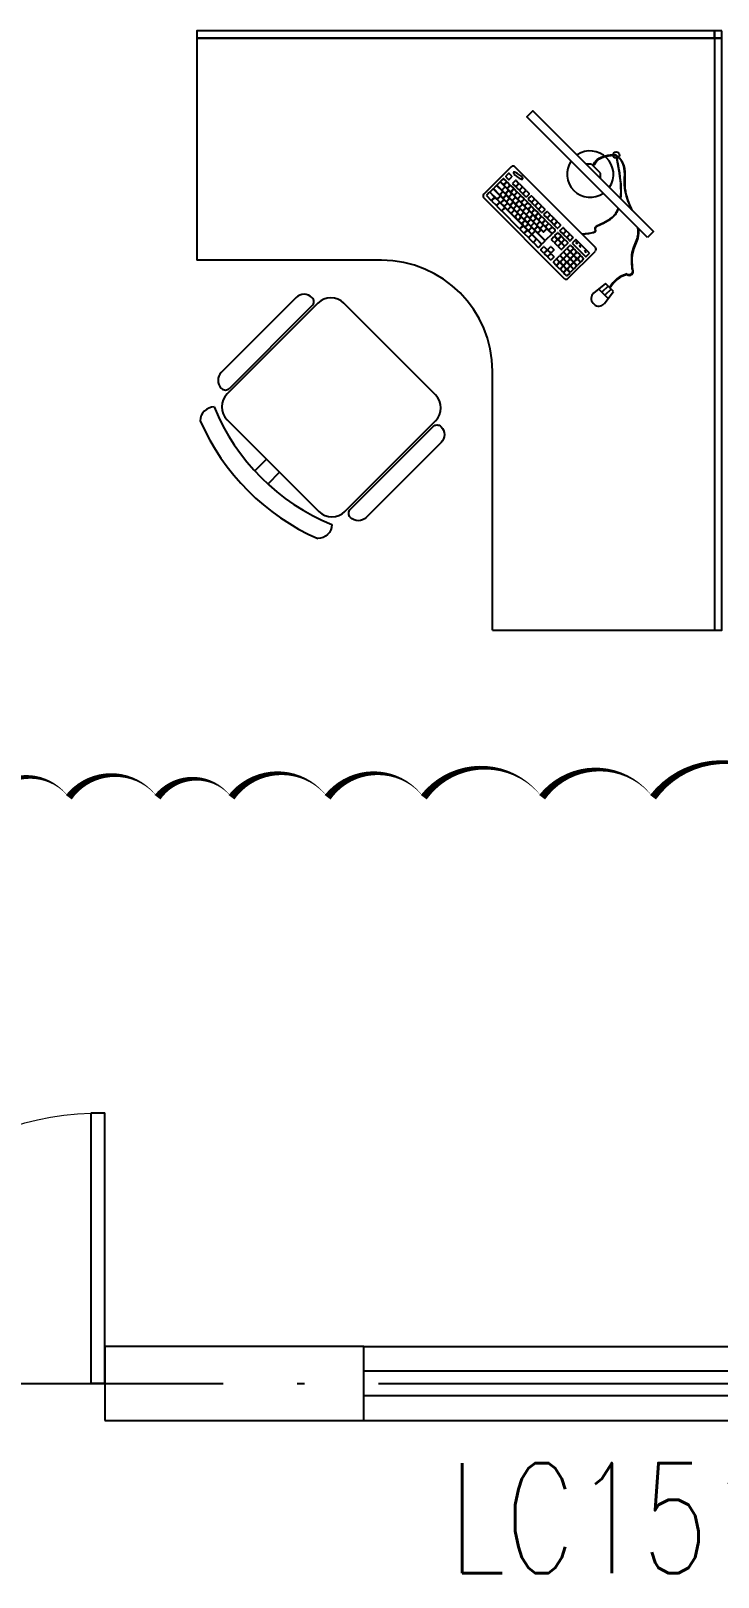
# Model space of a CAD drawing. Extents: x 93518 to 937116, y -359949 to 58022.
# Drawn here: x 808214 to 810072, y -103468 to -99287 of the extents above; entities that cross this region are included whole.
import ezdxf

# ---------------------------------------------------------------- set-up
doc = ezdxf.new("R2010")
doc.units = 0
doc.header["$LTSCALE"] = 1000
doc.header["$MEASUREMENT"] = 0
doc.linetypes.add('DOTE', pattern=[2.42, 2, -0.2, 0.02, -0.2])
doc.layers.get('0').update_dxf_attribs({"color": 8, "linetype": 'CONTINUOUS'})
for name, color, linetype in [('DOTE', 8, 'DOTE'), ('WALL', 8, 'CONTINUOUS'), ('WINDOW', 8, 'CONTINUOUS'), ('WINDOW_TEXT', 8, 'CONTINUOUS')]:
    doc.layers.add(name, color=color, linetype=linetype)
doc.styles.add('_TCH_WINDOW', font='simplex.shx', dxfattribs={"bigfont": 'gbcbig.shx'})

# ---------------------------------------------------------------- blocks, each defined once
blk = doc.blocks.new('$DorLib2D$00000002')
for p, q in [((-0.5, 0), (-0.5, 0.4875)), ((-0.475, 0.4875), (-0.5, 0.4875)), ((-0.475, 0), (-0.475, 0.4875)), ((0.475, 0), (0.475, 0.4875)), ((0.475, 0.4875), (0.5, 0.4875)), ((0.5, 0), (0.5, 0.4875)), ((-0.5, 0), (-0.475, 0)), ((0.5, 0), (0.475, 0))]:
    blk.add_line(p, q)
at = {"lineweight": 13}
for centre, start, end in [((-0.4875, 0), 0, 88.5307), ((0.4875, 0), 91.4693, 180)]:
    blk.add_arc(centre, 0.4875, start, end, dxfattribs=at)
blk = doc.blocks.new('$TCHSYS$WIN2D')
for p, q in [((-0.5, 0.5), (0.5, 0.5)), ((-0.5, 0.5), (-0.5, -0.5)), ((0.5, 0.5), (0.5, -0.5)), ((0.5, 0.1667), (-0.5, 0.1667)), ((0.5, -0.1667), (-0.5, -0.1667)), ((-0.5, -0.5), (0.5, -0.5))]:
    blk.add_line(p, q)

msp = doc.modelspace()

# ---------------------------------------------------------------- linework, layer by layer
for p, q in [((810062.2, -99307.4), (808662.2, -99307.4)), ((808662.2, -99307.7), (808662.2, -99907.7)), ((810062.2, -99307.7), (810062.2, -100907.7)), ((809512.8, -99654.8), (809438.5, -99729.1)), ((809740.5, -99872.6), (809522.7, -99654.8)), ((809715.1, -99647), (809729.1, -99646.7)), ((809729.1, -99646.7), (809743.5, -99661.1)), ((809754.3, -99671.9), (809739.9, -99657.5)), ((809754, -99685.9), (809754.3, -99671.9)), ((809472.2, -99705.8), (809465.3, -99712.7)), ((809488.8, -99720.5), (809474.2, -99705.8)), ((809481.6, -99696.4), (809474.7, -99703.3)), ((809474.7, -99705.3), (809486, -99716.7)), ((809495, -99707.8), (809483.6, -99696.4)), ((809491, -99687), (809484.1, -99693.9)), ((809484.1, -99695.9), (809491, -99702.8)), ((809488, -99716.7), (809495, -99709.8)), ((809488.5, -99717.2), (809495.4, -99710.2)), ((809499.9, -99693.9), (809493, -99687)), ((809493, -99702.8), (809499.9, -99695.9)), ((809493.5, -99703.3), (809500.4, -99696.4)), ((809500.4, -99712.2), (809493.5, -99705.3)), ((809497.4, -99710.2), (809504.4, -99717.2)), ((809505.1, -99672.9), (809498.2, -99679.8)), ((809498.2, -99681.8), (809505.1, -99688.7)), ((809502.4, -99696.4), (809509.3, -99703.3)), ((809509.3, -99705.3), (809502.4, -99712.2)), ((809502.9, -99712.7), (809509.8, -99705.8)), ((809514, -99679.8), (809507.1, -99672.9)), ((809507.1, -99688.7), (809514, -99681.8)), ((809511.8, -99705.8), (809518.7, -99712.7)), ((809517, -99698.6), (809523.9, -99691.7)), ((809523.9, -99707.5), (809517, -99700.6)), ((809525.9, -99691.7), (809532.8, -99698.6)), ((809532.8, -99700.6), (809525.9, -99707.5)), ((809526.4, -99708), (809533.3, -99701.1)), ((809533.3, -99716.9), (809526.4, -99710)), ((809535.3, -99701.1), (809542.2, -99708)), ((809542.2, -99710), (809535.3, -99716.9)), ((809535.8, -99717.4), (809542.7, -99710.5)), ((809544.7, -99710.5), (809551.6, -99717.4)), ((809438.5, -99739), (809656.3, -99956.7)), ((809453.4, -99724.6), (809446.4, -99731.5)), ((809446.4, -99733.5), (809457.8, -99744.9)), ((809466.7, -99736), (809455.4, -99724.6)), ((809462.8, -99715.2), (809455.8, -99722.1)), ((809455.8, -99724.1), (809473.6, -99741.8)), ((809459.8, -99744.9), (809466.7, -99738)), ((809467.2, -99738.5), (809460.3, -99745.4)), ((809460.3, -99747.4), (809471.7, -99758.8)), ((809482.5, -99732.9), (809464.8, -99715.2)), ((809465.3, -99714.7), (809479.9, -99729.4)), ((809480.6, -99749.8), (809469.2, -99738.5)), ((809473.7, -99758.8), (809480.6, -99751.8)), ((809481.1, -99752.3), (809474.2, -99759.2)), ((809475.6, -99741.8), (809482.5, -99734.9)), ((809476, -99742.3), (809483, -99735.4)), ((809483, -99751.2), (809476, -99744.3)), ((809481.9, -99729.4), (809488.8, -99722.4)), ((809482.4, -99729.9), (809489.3, -99722.9)), ((809489.3, -99738.8), (809482.4, -99731.8)), ((809494.5, -99763.7), (809483.1, -99752.3)), ((809484.9, -99735.4), (809491.9, -99742.3)), ((809491.9, -99744.3), (809484.9, -99751.2)), ((809485.4, -99751.7), (809492.4, -99744.8)), ((809492.4, -99760.6), (809485.4, -99753.7)), ((809495.4, -99726.1), (809488.5, -99719.2)), ((809491.3, -99722.9), (809498.2, -99729.9)), ((809498.2, -99731.8), (809491.3, -99738.8)), ((809491.8, -99739.3), (809498.7, -99732.3)), ((809498.7, -99748.2), (809491.8, -99741.3)), ((809494.4, -99744.8), (809501.3, -99751.7)), ((809501.3, -99753.7), (809494.4, -99760.6)), ((809494.8, -99761.1), (809501.8, -99754.2)), ((809504.4, -99719.2), (809497.4, -99726.1)), ((809497.9, -99726.6), (809504.9, -99719.6)), ((809504.9, -99735.5), (809497.9, -99728.6)), ((809500.7, -99732.3), (809507.6, -99739.3)), ((809507.6, -99741.3), (809500.7, -99748.2)), ((809501.2, -99748.7), (809508.1, -99741.7)), ((809508.1, -99757.6), (809501.2, -99750.7)), ((809509.8, -99721.6), (809502.9, -99714.7)), ((809503.8, -99754.2), (809510.7, -99761.1)), ((809506.8, -99719.6), (809513.8, -99726.6)), ((809513.8, -99728.6), (809506.8, -99735.5)), ((809507.3, -99736), (809514.3, -99729.1)), ((809514.3, -99744.9), (809507.3, -99738)), ((809510.1, -99741.7), (809517, -99748.7)), ((809517, -99750.7), (809510.1, -99757.6)), ((809510.6, -99758.1), (809517.5, -99751.2)), ((809518.7, -99714.7), (809511.8, -99721.6)), ((809512.3, -99722.1), (809519.2, -99715.2)), ((809519.2, -99731), (809512.3, -99724.1)), ((809516.2, -99729.1), (809523.2, -99736)), ((809523.2, -99738), (809516.2, -99744.9)), ((809516.7, -99745.4), (809523.7, -99738.5)), ((809523.7, -99754.3), (809516.7, -99747.4)), ((809519.5, -99751.2), (809526.5, -99758.1)), ((809521.2, -99715.2), (809528.1, -99722.1)), ((809528.1, -99724.1), (809521.2, -99731)), ((809521.7, -99731.5), (809528.6, -99724.6)), ((809528.6, -99740.4), (809521.7, -99733.5)), ((809525.6, -99738.5), (809532.6, -99745.4)), ((809532.6, -99747.4), (809525.6, -99754.3)), ((809526.1, -99754.8), (809533.1, -99747.9)), ((809530.6, -99724.6), (809537.5, -99731.5)), ((809537.5, -99733.5), (809530.6, -99740.4)), ((809531.1, -99740.9), (809538, -99734)), ((809538, -99749.8), (809531.1, -99742.9)), ((809535, -99747.9), (809542, -99754.8)), ((809542.7, -99726.3), (809535.8, -99719.4)), ((809540, -99734), (809546.9, -99740.9)), ((809546.9, -99742.9), (809540, -99749.8)), ((809540.5, -99750.3), (809547.4, -99743.4)), ((809547.4, -99759.2), (809540.5, -99752.3)), ((809551.6, -99719.4), (809544.7, -99726.3)), ((809545.2, -99726.8), (809552.1, -99719.9)), ((809552.1, -99735.7), (809545.2, -99728.8)), ((809549.4, -99743.4), (809556.3, -99750.3)), ((809556.3, -99752.3), (809549.4, -99759.2)), ((809549.9, -99759.7), (809556.8, -99752.8)), ((809554.1, -99719.9), (809561.1, -99726.8)), ((809561.1, -99728.8), (809554.1, -99735.7)), ((809558.8, -99752.8), (809565.7, -99759.7)), ((809559.3, -99740.9), (809566.3, -99734)), ((809566.3, -99749.8), (809559.3, -99742.9)), ((809568.2, -99734), (809575.2, -99740.9)), ((809575.2, -99742.9), (809568.2, -99749.8)), ((809568.7, -99750.3), (809575.7, -99743.4)), ((809575.7, -99759.2), (809568.7, -99752.3)), ((809577.6, -99743.4), (809584.6, -99750.3)), ((809584.6, -99752.3), (809577.6, -99759.2)), ((809578.1, -99759.7), (809585.1, -99752.8)), ((809587, -99752.8), (809594, -99759.7)), ((809474.2, -99761.2), (809485.5, -99772.6)), ((809487.5, -99772.6), (809494.5, -99765.7)), ((809488.1, -99773.2), (809495, -99766.2)), ((809534.4, -99821.5), (809488.1, -99775.1)), ((809501.8, -99770), (809494.8, -99763.1)), ((809497, -99766.2), (809543.3, -99812.5)), ((809510.7, -99763.1), (809503.8, -99770)), ((809504.3, -99770.5), (809511.2, -99763.6)), ((809511.2, -99779.4), (809504.3, -99772.5)), ((809517.5, -99767), (809510.6, -99760.1)), ((809513.2, -99763.6), (809520.1, -99770.5)), ((809520.1, -99772.5), (809513.2, -99779.4)), ((809513.7, -99779.9), (809520.6, -99773)), ((809520.6, -99788.8), (809513.7, -99781.9)), ((809526.5, -99760.1), (809519.5, -99767)), ((809520, -99767.5), (809526.9, -99760.6)), ((809526.9, -99776.4), (809520, -99769.5)), ((809522.6, -99773), (809529.5, -99779.9)), ((809529.5, -99781.9), (809522.6, -99788.8)), ((809523.1, -99789.3), (809530, -99782.4)), ((809530, -99798.2), (809523.1, -99791.3)), ((809533.1, -99763.7), (809526.1, -99756.8)), ((809528.9, -99760.6), (809535.9, -99767.5)), ((809535.9, -99769.5), (809528.9, -99776.4)), ((809529.4, -99776.9), (809536.4, -99770)), ((809536.4, -99785.8), (809529.4, -99778.9)), ((809532, -99782.4), (809538.9, -99789.3)), ((809538.9, -99791.3), (809532, -99798.2)), ((809532.5, -99798.7), (809539.4, -99791.8)), ((809542, -99756.8), (809535, -99763.7)), ((809535.5, -99764.2), (809542.5, -99757.3)), ((809542.5, -99773.1), (809535.5, -99766.2)), ((809538.3, -99770), (809545.3, -99776.9)), ((809545.3, -99778.9), (809538.3, -99785.8)), ((809538.8, -99786.3), (809545.8, -99779.4)), ((809545.8, -99795.2), (809538.8, -99788.3)), ((809541.4, -99791.8), (809548.3, -99798.7)), ((809544.5, -99757.3), (809551.4, -99764.2)), ((809551.4, -99766.2), (809544.5, -99773.1)), ((809544.9, -99773.6), (809551.9, -99766.7)), ((809551.9, -99782.5), (809544.9, -99775.6)), ((809547.7, -99779.4), (809554.7, -99786.3)), ((809554.7, -99788.3), (809547.7, -99795.2)), ((809548.2, -99795.7), (809555.2, -99788.8)), ((809555.2, -99804.6), (809548.2, -99797.7)), ((809556.8, -99768.7), (809549.9, -99761.7)), ((809553.9, -99766.7), (809560.8, -99773.6)), ((809560.8, -99775.6), (809553.9, -99782.5)), ((809554.3, -99783), (809561.3, -99776.1)), ((809561.3, -99791.9), (809554.3, -99785)), ((809557.1, -99788.8), (809564.1, -99795.7)), ((809564.1, -99797.7), (809557.1, -99804.6)), ((809565.7, -99761.7), (809558.8, -99768.7)), ((809559.3, -99769.1), (809566.2, -99762.2)), ((809566.2, -99778.1), (809559.3, -99771.1)), ((809563.3, -99776.1), (809570.2, -99783)), ((809570.2, -99785), (809563.3, -99791.9)), ((809563.8, -99792.4), (809570.7, -99785.5)), ((809570.7, -99801.3), (809563.8, -99794.4)), ((809568.2, -99762.2), (809575.1, -99769.1)), ((809575.1, -99771.1), (809568.2, -99778.1)), ((809568.7, -99778.6), (809575.6, -99771.6)), ((809575.6, -99787.5), (809568.7, -99780.5)), ((809572.7, -99785.5), (809579.6, -99792.4)), ((809579.6, -99794.4), (809572.7, -99801.3)), ((809573.2, -99801.8), (809580.1, -99794.9)), ((809577.6, -99771.6), (809584.5, -99778.6)), ((809584.5, -99780.5), (809577.6, -99787.5)), ((809585.1, -99768.6), (809578.1, -99761.7)), ((809578.1, -99788), (809585, -99781)), ((809585, -99796.9), (809578.1, -99789.9)), ((809582.1, -99794.9), (809589, -99801.8)), ((809594, -99761.7), (809587, -99768.6)), ((809587, -99781), (809593.9, -99788)), ((809593.9, -99789.9), (809587, -99796.9)), ((809587.5, -99769.1), (809594.5, -99762.2)), ((809594.5, -99778), (809587.5, -99771.1)), ((809587.5, -99797.4), (809594.4, -99790.4)), ((809596.4, -99762.2), (809603.4, -99769.1)), ((809603.4, -99771.1), (809596.4, -99778)), ((809596.4, -99790.4), (809603.4, -99797.4)), ((809601.6, -99783.2), (809608.6, -99776.3)), ((809608.6, -99792.1), (809601.6, -99785.2)), ((809610.6, -99776.3), (809617.5, -99783.2)), ((809617.5, -99785.2), (809610.6, -99792.1)), ((809611, -99792.6), (809618, -99785.7)), ((809618, -99801.5), (809611, -99794.6)), ((809620, -99785.7), (809626.9, -99792.6)), ((809626.9, -99794.6), (809620, -99801.5)), ((809620.5, -99802), (809627.4, -99795.1)), ((809629.4, -99795.1), (809636.3, -99802)), ((809539.4, -99807.6), (809532.5, -99800.7)), ((809543.3, -99814.5), (809536.4, -99821.5)), ((809543.8, -99815), (809536.9, -99822)), ((809536.9, -99823.9), (809546, -99833.1)), ((809548.3, -99800.7), (809541.4, -99807.6)), ((809541.9, -99808.1), (809548.8, -99801.2)), ((809548.8, -99817.1), (809541.9, -99810.1)), ((809555, -99824.2), (809545.8, -99815)), ((809548, -99833.1), (809555, -99826.2)), ((809555.5, -99826.7), (809548.5, -99833.6)), ((809548.5, -99835.6), (809558.2, -99845.3)), ((809550.8, -99801.2), (809557.7, -99808.1)), ((809557.7, -99810.1), (809550.8, -99817.1)), ((809551.3, -99817.5), (809558.2, -99810.6)), ((809558.2, -99826.5), (809551.3, -99819.5)), ((809567.1, -99836.4), (809557.4, -99826.7)), ((809557.6, -99805.1), (809564.6, -99798.2)), ((809564.6, -99814), (809557.6, -99807.1)), ((809560.2, -99810.6), (809567.1, -99817.5)), ((809567.1, -99819.5), (809560.2, -99826.5)), ((809560.2, -99845.3), (809567.1, -99838.3)), ((809560.7, -99827), (809567.6, -99820)), ((809567.6, -99835.9), (809560.7, -99828.9)), ((809567.6, -99838.8), (809560.7, -99845.8)), ((809566.5, -99798.2), (809573.5, -99805.1)), ((809573.5, -99807.1), (809566.5, -99814)), ((809567, -99814.5), (809574, -99807.6)), ((809574, -99823.4), (809567, -99816.5)), ((809569.6, -99820), (809576.5, -99827)), ((809576.5, -99828.9), (809569.6, -99835.9)), ((809580.1, -99849.3), (809569.6, -99838.8)), ((809570.1, -99836.4), (809577, -99829.4)), ((809594.4, -99862.7), (809570.1, -99838.3)), ((809580.1, -99810.7), (809573.2, -99803.8)), ((809576, -99807.6), (809582.9, -99814.5)), ((809582.9, -99816.5), (809576, -99823.4)), ((809576.4, -99823.9), (809583.4, -99817)), ((809583.4, -99832.8), (809576.4, -99825.9)), ((809579, -99829.4), (809603.4, -99853.8)), ((809589, -99803.8), (809582.1, -99810.7)), ((809582.6, -99811.2), (809589.5, -99804.3)), ((809589.5, -99820.1), (809582.6, -99813.2)), ((809585.4, -99817), (809592.3, -99823.9)), ((809592.3, -99825.9), (809585.4, -99832.8)), ((809585.9, -99833.3), (809592.8, -99826.4)), ((809603.8, -99853.3), (809585.9, -99835.3)), ((809594.4, -99806.3), (809587.5, -99799.3)), ((809591.5, -99804.3), (809598.4, -99811.2)), ((809598.4, -99813.2), (809591.5, -99820.1)), ((809592, -99820.6), (809598.9, -99813.7)), ((809598.9, -99829.5), (809592, -99822.6)), ((809594.8, -99826.4), (809598.9, -99830.5)), ((809603.4, -99799.3), (809596.4, -99806.3)), ((809596.9, -99806.8), (809603.8, -99799.8)), ((809603.8, -99815.7), (809596.9, -99808.7)), ((809600.9, -99813.7), (809607.8, -99820.6)), ((809607.8, -99822.6), (809600.9, -99829.5)), ((809600.9, -99830.5), (809608.3, -99823.1)), ((809605.8, -99799.8), (809612.8, -99806.8)), ((809612.8, -99808.7), (809605.8, -99815.7)), ((809622.2, -99837), (809605.8, -99853.3)), ((809606.3, -99816.2), (809613.3, -99809.2)), ((809613.3, -99825.1), (809606.3, -99818.1)), ((809610.3, -99823.1), (809622.2, -99835)), ((809615.2, -99809.2), (809622.2, -99816.2)), ((809622.2, -99818.1), (809615.2, -99825.1)), ((809615.7, -99825.6), (809622.7, -99818.6)), ((809622.7, -99834.5), (809615.7, -99827.6)), ((809627.4, -99811), (809620.5, -99804)), ((809624.6, -99818.6), (809631.6, -99825.6)), ((809631.6, -99827.6), (809624.6, -99834.5)), ((809636.3, -99804), (809629.4, -99811)), ((809629.9, -99811.4), (809636.8, -99804.5)), ((809636.8, -99820.4), (809629.9, -99813.4)), ((809630.8, -99840.7), (809637.8, -99833.8)), ((809638.8, -99804.5), (809645.7, -99811.4)), ((809645.7, -99813.4), (809638.8, -99820.4)), ((809639.8, -99833.8), (809646.7, -99840.7)), ((809645, -99826.6), (809651.9, -99819.6)), ((809651.9, -99835.5), (809645, -99828.5)), ((809653.9, -99819.6), (809660.8, -99826.6)), ((809660.8, -99828.5), (809653.9, -99835.5)), ((809654.4, -99836), (809661.3, -99829)), ((809661.3, -99844.9), (809654.4, -99837.9)), ((809663.3, -99829), (809670.2, -99836)), ((809670.2, -99837.9), (809663.3, -99844.9)), ((809663.8, -99845.4), (809670.7, -99838.4)), ((809672.7, -99838.4), (809679.6, -99845.4)), ((809560.7, -99847.7), (809571.2, -99858.2)), ((809573.2, -99858.2), (809580.1, -99851.3)), ((809580.6, -99851.8), (809573.7, -99858.7)), ((809573.7, -99860.7), (809585, -99872.1)), ((809593.9, -99863.2), (809582.6, -99851.8)), ((809587, -99872.1), (809593.9, -99865.2)), ((809593.2, -99878.3), (809600.2, -99871.4)), ((809600.2, -99887.2), (809593.2, -99880.3)), ((809603.4, -99855.8), (809596.4, -99862.7)), ((809602.1, -99871.4), (809609.1, -99878.3)), ((809609.1, -99880.3), (809602.1, -99887.2)), ((809602.6, -99887.7), (809609.6, -99880.8)), ((809611.5, -99880.8), (809618.5, -99887.7)), ((809612, -99878.3), (809619, -99871.4)), ((809619, -99887.2), (809612, -99880.3)), ((809620.9, -99871.4), (809627.9, -99878.3)), ((809627.9, -99880.3), (809620.9, -99887.2)), ((809621.4, -99850.1), (809628.4, -99843.2)), ((809628.4, -99859), (809621.4, -99852.1)), ((809630.3, -99843.2), (809637.3, -99850.1)), ((809637.3, -99852.1), (809630.3, -99859)), ((809637.8, -99849.6), (809630.8, -99842.7)), ((809630.8, -99859.5), (809637.8, -99852.6)), ((809637.8, -99868.4), (809630.8, -99861.5)), ((809646.7, -99842.7), (809639.8, -99849.6)), ((809639.8, -99852.6), (809646.7, -99859.5)), ((809646.7, -99861.5), (809639.8, -99868.4)), ((809640.2, -99850.1), (809647.2, -99843.2)), ((809647.2, -99859), (809640.2, -99852.1)), ((809640.2, -99868.9), (809647.2, -99862)), ((809647.2, -99877.8), (809640.2, -99870.9)), ((809649.2, -99843.2), (809656.1, -99850.1)), ((809656.1, -99852.1), (809649.2, -99859)), ((809649.2, -99862), (809656.1, -99868.9)), ((809656.1, -99870.9), (809649.2, -99877.8)), ((809649.6, -99859.5), (809656.6, -99852.6)), ((809656.6, -99868.4), (809649.6, -99861.5)), ((809655.1, -99883.7), (809662, -99876.8)), ((809658.6, -99852.6), (809665.5, -99859.5)), ((809665.5, -99861.5), (809658.6, -99868.4)), ((809670.7, -99854.3), (809663.8, -99847.3)), ((809664, -99876.8), (809670.9, -99883.7)), ((809664.5, -99874.3), (809671.4, -99867.4)), ((809671.4, -99883.2), (809664.5, -99876.3)), ((809679.6, -99847.3), (809672.7, -99854.3)), ((809673.4, -99867.4), (809680.3, -99874.3)), ((809680.3, -99876.3), (809673.4, -99883.2)), ((809673.9, -99883.7), (809680.8, -99876.8)), ((809686.5, -99852.3), (809678.6, -99860.2)), ((809678.6, -99862.2), (809713.7, -99897.3)), ((809682.8, -99876.8), (809689.7, -99883.7)), ((809688.2, -99857.9), (809687, -99859.1)), ((809687, -99859.1), (809690.7, -99862.8)), ((809691.8, -99861.6), (809688.2, -99857.9)), ((809723.6, -99887.4), (809688.5, -99852.3)), ((809690.7, -99862.8), (809691.8, -99861.6)), ((809697.4, -99867.2), (809696.2, -99868.4)), ((809696.2, -99868.4), (809699.9, -99872)), ((809701.1, -99870.8), (809697.4, -99867.2)), ((809699.9, -99872), (809701.1, -99870.8)), ((809162.2, -99907.7), (808662.2, -99907.7)), ((809609.6, -99896.6), (809602.6, -99889.7)), ((809618.5, -99889.7), (809611.5, -99896.6)), ((809612, -99897.1), (809619, -99890.2)), ((809619, -99906), (809612, -99899.1)), ((809620.9, -99890.2), (809627.9, -99897.1)), ((809627.9, -99899.1), (809620.9, -99906)), ((809626.9, -99912), (809633.8, -99905)), ((809633.8, -99920.9), (809626.9, -99913.9)), ((809635.8, -99905), (809642.7, -99912)), ((809642.7, -99913.9), (809635.8, -99920.9)), ((809636.3, -99902.6), (809643.2, -99895.6)), ((809643.2, -99911.5), (809636.3, -99904.5)), ((809636.3, -99921.4), (809643.2, -99914.4)), ((809645.2, -99895.6), (809652.1, -99902.6)), ((809652.1, -99904.5), (809645.2, -99911.5)), ((809645.2, -99914.4), (809652.1, -99921.4)), ((809645.7, -99893.1), (809652.6, -99886.2)), ((809652.6, -99902.1), (809645.7, -99895.1)), ((809645.7, -99912), (809652.6, -99905)), ((809652.6, -99920.9), (809645.7, -99913.9)), ((809654.6, -99886.2), (809661.5, -99893.1)), ((809661.5, -99895.1), (809654.6, -99902.1)), ((809654.6, -99905), (809661.5, -99912)), ((809661.5, -99913.9), (809654.6, -99920.9)), ((809662, -99892.7), (809655.1, -99885.7)), ((809655.1, -99902.6), (809662, -99895.6)), ((809662, -99911.5), (809655.1, -99904.5)), ((809655.1, -99921.4), (809662, -99914.4)), ((809670.9, -99885.7), (809664, -99892.7)), ((809664, -99895.6), (809670.9, -99902.6)), ((809670.9, -99904.5), (809664, -99911.5)), ((809664, -99914.4), (809670.9, -99921.4)), ((809664.5, -99893.1), (809671.4, -99886.2)), ((809671.4, -99902.1), (809664.5, -99895.1)), ((809664.5, -99912), (809671.4, -99905)), ((809671.4, -99920.9), (809664.5, -99913.9)), ((809666.2, -99956.7), (809740.5, -99882.5)), ((809673.4, -99886.2), (809680.3, -99893.1)), ((809680.3, -99895.1), (809673.4, -99902.1)), ((809673.4, -99905), (809680.3, -99912)), ((809680.3, -99913.9), (809673.4, -99920.9)), ((809680.8, -99892.7), (809673.9, -99885.7)), ((809673.9, -99902.6), (809680.8, -99895.6)), ((809680.8, -99911.5), (809673.9, -99904.5)), ((809673.9, -99921.4), (809680.8, -99914.4)), ((809689.7, -99885.7), (809682.8, -99892.7)), ((809682.8, -99895.6), (809689.7, -99902.6)), ((809689.7, -99904.5), (809682.8, -99911.5)), ((809682.8, -99914.4), (809689.7, -99921.4)), ((809683.3, -99893.1), (809690.2, -99886.2)), ((809690.2, -99902.1), (809683.3, -99895.1)), ((809683.3, -99912), (809690.2, -99905)), ((809690.2, -99920.9), (809683.3, -99913.9)), ((809692.2, -99886.2), (809699.1, -99893.1)), ((809699.1, -99895.1), (809692.2, -99902.1)), ((809692.2, -99905), (809699.1, -99912)), ((809699.1, -99913.9), (809692.2, -99920.9)), ((809692.7, -99902.6), (809699.6, -99895.6)), ((809699.6, -99911.5), (809692.7, -99904.5)), ((809701.6, -99895.6), (809708.5, -99902.6)), ((809708.5, -99904.5), (809701.6, -99911.5)), ((809711.7, -99881.5), (809710.5, -99882.6)), ((809710.5, -99882.6), (809714.2, -99886.3)), ((809715.3, -99885.1), (809711.7, -99881.5)), ((809714.2, -99886.3), (809715.3, -99885.1)), ((809715.7, -99897.3), (809723.6, -99889.4)), ((809643.2, -99930.3), (809636.3, -99923.3)), ((809652.1, -99923.3), (809645.2, -99930.3)), ((809645.7, -99930.8), (809652.6, -99923.8)), ((809652.6, -99939.7), (809645.7, -99932.7)), ((809654.6, -99923.8), (809661.5, -99930.8)), ((809661.5, -99932.7), (809654.6, -99939.7)), ((809662, -99930.3), (809655.1, -99923.3)), ((809655.1, -99940.2), (809662, -99933.2)), ((809662, -99949.1), (809655.1, -99942.1)), ((809670.9, -99923.3), (809664, -99930.3)), ((809664, -99933.2), (809670.9, -99940.2)), ((809670.9, -99942.1), (809664, -99949.1)), ((809664.5, -99930.8), (809671.4, -99923.8)), ((809671.4, -99939.7), (809664.5, -99932.7)), ((809673.4, -99923.8), (809680.3, -99930.8)), ((809680.3, -99932.7), (809673.4, -99939.7)), ((809680.8, -99930.3), (809673.9, -99923.3)), ((809689.7, -99923.3), (809682.8, -99930.3)), ((809767.7, -99970.7), (809734.9, -99996.9)), ((809749.5, -99985.3), (809775.1, -100010.9)), ((809774.5, -99977.4), (809758, -99993.8)), ((809763.7, -100025.5), (809789.5, -99992.4)), ((809782.6, -99985.5), (809766.2, -100002)), ((809789.5, -99992.4), (809767.7, -99970.7)), ((808989.5, -100023.8), (808744.8, -100268.5)), ((809307.7, -100271.3), (809060.2, -100023.8)), ((809734.2, -100023.2), (809737.3, -100026.3)), ((809462.2, -100907.7), (809462.2, -100207.7)), ((808744.8, -100339.2), (808992.3, -100586.7)), ((809063, -100586.7), (809307.7, -100342)), ((808850.9, -100445.3), (808819, -100477.2)), ((808886.2, -100480.7), (808854.3, -100512.6)), ((809462.2, -100907.7), (810062.2, -100907.4))]:
    msp.add_line(p, q)
for points in [[(810062.2, -99287.4), (808662.2, -99287.4), (808662.2, -99307.4), (810062.2, -99307.4)], [(810082.2, -99287.4), (810062.2, -99287.4), (810062.2, -99307.4), (810082.2, -99307.4)], [(810082.2, -99307.4), (810062.2, -99307.4), (810062.2, -100907.4), (810082.2, -100907.4)], [(809881.5, -99845.9), (809555.1, -99519.5), (809571.3, -99503.2), (809897.8, -99829.7)]]:
    msp.add_lwpolyline(points, close=True)
for points in [[(808974.5, -100008.8), (808973.9, -100008.2, 0.414214), (808931.5, -100008.2), (808728.7, -100211.1, 0.414214), (808728.7, -100253.5), (808729.2, -100254, 0.414214), (808750.5, -100254), (808974.5, -100030, 0.414214)], [(809322.8, -100357.1), (809323.3, -100357.6, -0.414214), (809323.3, -100400), (809120.5, -100602.9, -0.414214), (809078.1, -100602.9), (809077.5, -100602.3, -0.414214), (809077.5, -100581.1), (809301.6, -100357.1, -0.414214)]]:
    msp.add_lwpolyline(points, format="xyb", close=True)
for points, format in [([(808709.5, -100303.9, 0.403028), (808671.3, -100342, 0.425489)], "xyb"), ([(808709.5, -100303.9, 0.202936), (809027.7, -100622.1, 0.185546)], "xyb"), ([(808671.3, -100342, 0.185546), (808989.5, -100660.2, -1.455634)], "xyb"), ([(809027.7, -100622.1, -0.403028), (808989.5, -100660.2, -0.425489)], "xyb"), ([(813156.2, -101359.6, 0, 20, 0.5), (812956.2, -101359.6, 0, 20, 0.5), (812596.2, -101359.6, 0, 20, 0.5), (812376.2, -101359.6, 0, 20, 0.5), (812116.2, -101359.6, 0, 20, 0.5), (811916.2, -101359.6, 0, 20, 0.5), (811636.2, -101359.6, 0, 20, 0.5), (811296.2, -101359.6, 0, 20, 0.5), (810976.2, -101359.6, 0, 20, 0.5), (810716.2, -101359.6, 0, 20, 0.5), (810476.2, -101359.6, 0, 20, 0.5), (810276.2, -101359.6, 0, 20, 0.5), (809896.2, -101359.6, 0, 20, 0.5), (809596.2, -101359.6, 0, 20, 0.5), (809276.2, -101359.6, 0, 20, 0.5), (809016.2, -101359.6, 0, 20, 0.5), (808756.2, -101359.6, 0, 20, 0.5), (808556.2, -101359.6, 0, 20, 0.5), (808316.2, -101359.6, 0, 20, 0.5), (808096.2, -101359.6, 0, 20, 0.5)], "xyseb")]:
    msp.add_lwpolyline(points, format=format)
msp.add_circle((809796.4, -99622.9), 8.76)
for centre, radius, start, end in [((809726.4, -99674.6), 62.8, 325.5225, 124.4775), ((809517.7, -99659.8), 7, 45, 135), ((809519.9, -99671), 1.45, 145.8713, 202.6821), ((809531, -99666.4), 13.4, 202.6821, 220.7114), ((809519.9, -99671), 1.45, 89.0605, 145.8713), ((809519.7, -99682.9), 13.4, 71.0312, 89.0605), ((809514.3, -99698.9), 30.3, 62.2747, 71.0312), ((809502, -99722.1), 56.5, 55.8713, 62.2747), ((809726.4, -99674.6), 62.8, 145.5225, 304.4775), ((809466.2, -99713.7), 1.4, 135, 225), ((809473.2, -99706.8), 1.4, 45, 135), ((809475.6, -99704.3), 1.4, 135, 225), ((809482.6, -99697.4), 1.4, 45, 135), ((809485.1, -99694.9), 1.4, 135, 225), ((809492, -99688), 1.4, 45, 135), ((809492, -99701.8), 1.4, 225, 315), ((809494.5, -99704.3), 1.4, 135, 225), ((809494, -99708.8), 1.4, 315, 45), ((809496.4, -99711.2), 1.4, 45, 135), ((809499.2, -99680.8), 1.4, 135, 225), ((809498.9, -99694.9), 1.4, 315, 45), ((809501.4, -99697.4), 1.4, 45, 135), ((809501.4, -99711.2), 1.4, 225, 315), ((809503.9, -99713.7), 1.4, 135, 225), ((809506.1, -99673.8), 1.4, 45, 135), ((809506.1, -99687.7), 1.4, 225, 315), ((809508.3, -99704.3), 1.4, 315, 45), ((809510.8, -99706.8), 1.4, 45, 135), ((809513, -99680.8), 1.4, 315, 45), ((809518, -99699.6), 1.4, 135, 225), ((809517.7, -99713.7), 1.4, 315, 45), ((809543.7, -99655.4), 30.3, 220.7114, 229.4679), ((809524.9, -99692.7), 1.4, 45, 135), ((809524.9, -99706.5), 1.4, 225, 315), ((809560.8, -99635.4), 56.5, 229.4679, 235.8713), ((809527.4, -99709), 1.4, 135, 225), ((809560.8, -99635.4), 56.5, 235.8713, 242.2747), ((809531.9, -99699.6), 1.4, 315, 45), ((809534.3, -99702.1), 1.4, 45, 135), ((809502, -99722.1), 56.5, 49.4679, 55.8713), ((809548.6, -99658.7), 30.3, 242.2747, 251.0312), ((809519.1, -99702.1), 30.3, 40.7114, 49.4679), ((809543.1, -99674.6), 13.4, 251.0312, 269.0605), ((809531.9, -99691.2), 13.4, 22.6821, 40.7114), ((809541.3, -99709), 1.4, 315, 45), ((809543.7, -99711.5), 1.4, 45, 135), ((809542.9, -99686.5), 1.45, 269.0605, 325.8713), ((809542.9, -99686.5), 1.45, 325.8713, 22.6821), ((809443.5, -99734), 7, 135, 225), ((809447.4, -99732.5), 1.4, 135, 225), ((809454.4, -99725.6), 1.4, 45, 135), ((809456.8, -99723.1), 1.4, 135, 225), ((809458.8, -99743.9), 1.4, 225, 315), ((809461.3, -99746.4), 1.4, 135, 225), ((809463.8, -99716.2), 1.4, 45, 135), ((809465.7, -99737), 1.4, 315, 45), ((809468.2, -99739.4), 1.4, 45, 135), ((809474.6, -99740.8), 1.4, 225, 315), ((809477, -99743.3), 1.4, 135, 225), ((809480.9, -99728.4), 1.4, 225, 315), ((809479.6, -99750.8), 1.4, 315, 45), ((809482.1, -99753.3), 1.4, 45, 135), ((809483.4, -99730.9), 1.4, 135, 225), ((809481.5, -99733.9), 1.4, 315, 45), ((809484, -99736.4), 1.4, 45, 135), ((809484, -99750.2), 1.4, 225, 315), ((809486.4, -99752.7), 1.4, 135, 225), ((809487, -99715.7), 1.4, 225, 315), ((809489.5, -99718.2), 1.4, 135, 225), ((809487.8, -99721.5), 1.4, 315, 45), ((809490.3, -99723.9), 1.4, 45, 135), ((809490.3, -99737.8), 1.4, 225, 315), ((809492.8, -99740.3), 1.4, 135, 225), ((809490.9, -99743.3), 1.4, 315, 45), ((809493.4, -99745.8), 1.4, 45, 135), ((809496.4, -99725.1), 1.4, 225, 315), ((809498.9, -99727.6), 1.4, 135, 225), ((809497.3, -99730.9), 1.4, 315, 45), ((809499.7, -99733.3), 1.4, 45, 135), ((809499.7, -99747.2), 1.4, 225, 315), ((809502.2, -99749.7), 1.4, 135, 225), ((809500.3, -99752.7), 1.4, 315, 45), ((809502.8, -99755.2), 1.4, 45, 135), ((809503.4, -99718.2), 1.4, 315, 45), ((809505.8, -99720.6), 1.4, 45, 135), ((809505.8, -99734.5), 1.4, 225, 315), ((809508.3, -99737), 1.4, 135, 225), ((809506.7, -99740.3), 1.4, 315, 45), ((809509.1, -99742.7), 1.4, 45, 135), ((809510.8, -99720.6), 1.4, 225, 315), ((809513.3, -99723.1), 1.4, 135, 225), ((809512.8, -99727.6), 1.4, 315, 45), ((809515.2, -99730), 1.4, 45, 135), ((809515.2, -99743.9), 1.4, 225, 315), ((809517.7, -99746.4), 1.4, 135, 225), ((809516.1, -99749.7), 1.4, 315, 45), ((809518.5, -99752.1), 1.4, 45, 135), ((809520.2, -99716.2), 1.4, 45, 135), ((809520.2, -99730), 1.4, 225, 315), ((809522.7, -99732.5), 1.4, 135, 225), ((809522.2, -99737), 1.4, 315, 45), ((809524.7, -99739.4), 1.4, 45, 135), ((809524.7, -99753.3), 1.4, 225, 315), ((809527.1, -99755.8), 1.4, 135, 225), ((809527.1, -99723.1), 1.4, 315, 45), ((809529.6, -99725.6), 1.4, 45, 135), ((809529.6, -99739.4), 1.4, 225, 315), ((809532.1, -99741.9), 1.4, 135, 225), ((809531.6, -99746.4), 1.4, 315, 45), ((809534.1, -99748.9), 1.4, 45, 135), ((809534.3, -99715.9), 1.4, 225, 315), ((809536.8, -99718.4), 1.4, 135, 225), ((809536.5, -99732.5), 1.4, 315, 45), ((809539, -99735), 1.4, 45, 135), ((809539, -99748.9), 1.4, 225, 315), ((809541.5, -99751.3), 1.4, 135, 225), ((809541, -99755.8), 1.4, 315, 45), ((809543.7, -99725.3), 1.4, 225, 315), ((809546.2, -99727.8), 1.4, 135, 225), ((809545.9, -99741.9), 1.4, 315, 45), ((809548.4, -99744.4), 1.4, 45, 135), ((809550.7, -99718.4), 1.4, 315, 45), ((809553.1, -99720.9), 1.4, 45, 135), ((809553.1, -99734.7), 1.4, 225, 315), ((809555.3, -99751.3), 1.4, 315, 45), ((809557.8, -99753.8), 1.4, 45, 135), ((809560.3, -99741.9), 1.4, 135, 225), ((809560.1, -99727.8), 1.4, 315, 45), ((809567.2, -99735), 1.4, 45, 135), ((809567.2, -99748.8), 1.4, 225, 315), ((809569.7, -99751.3), 1.4, 135, 225), ((809574.2, -99741.9), 1.4, 315, 45), ((809576.6, -99744.4), 1.4, 45, 135), ((809583.6, -99751.3), 1.4, 315, 45), ((809586.1, -99753.8), 1.4, 45, 135), ((809472.7, -99757.8), 1.4, 225, 315), ((809475.2, -99760.2), 1.4, 135, 225), ((809486.5, -99771.6), 1.4, 225, 315), ((809489.1, -99774.2), 1.4, 135, 225), ((809493.4, -99759.6), 1.4, 225, 315), ((809495.8, -99762.1), 1.4, 135, 225), ((809493.5, -99764.7), 1.4, 315, 45), ((809496, -99767.2), 1.4, 45, 135), ((809502.8, -99769), 1.4, 225, 315), ((809505.2, -99771.5), 1.4, 135, 225), ((809509.1, -99756.6), 1.4, 225, 315), ((809511.6, -99759.1), 1.4, 135, 225), ((809509.7, -99762.1), 1.4, 315, 45), ((809512.2, -99764.6), 1.4, 45, 135), ((809512.2, -99778.4), 1.4, 225, 315), ((809514.6, -99780.9), 1.4, 135, 225), ((809518.5, -99766), 1.4, 225, 315), ((809521, -99768.5), 1.4, 135, 225), ((809519.1, -99771.5), 1.4, 315, 45), ((809521.6, -99774), 1.4, 45, 135), ((809521.6, -99787.9), 1.4, 225, 315), ((809524.1, -99790.3), 1.4, 135, 225), ((809525.5, -99759.1), 1.4, 315, 45), ((809527.9, -99761.5), 1.4, 45, 135), ((809527.9, -99775.4), 1.4, 225, 315), ((809530.4, -99777.9), 1.4, 135, 225), ((809528.5, -99780.9), 1.4, 315, 45), ((809531, -99783.4), 1.4, 45, 135), ((809534.1, -99762.7), 1.4, 225, 315), ((809536.5, -99765.2), 1.4, 135, 225), ((809534.9, -99768.5), 1.4, 315, 45), ((809537.3, -99770.9), 1.4, 45, 135), ((809537.3, -99784.8), 1.4, 225, 315), ((809539.8, -99787.3), 1.4, 135, 225), ((809537.9, -99790.3), 1.4, 315, 45), ((809540.4, -99792.8), 1.4, 45, 135), ((809543.5, -99758.3), 1.4, 45, 135), ((809543.5, -99772.1), 1.4, 225, 315), ((809545.9, -99774.6), 1.4, 135, 225), ((809544.3, -99777.9), 1.4, 315, 45), ((809546.7, -99780.4), 1.4, 45, 135), ((809546.7, -99794.2), 1.4, 225, 315), ((809548.4, -99758.3), 1.4, 225, 315), ((809549.2, -99796.7), 1.4, 135, 225), ((809550.9, -99760.7), 1.4, 135, 225), ((809550.4, -99765.2), 1.4, 315, 45), ((809552.9, -99767.7), 1.4, 45, 135), ((809552.9, -99781.5), 1.4, 225, 315), ((809555.3, -99784), 1.4, 135, 225), ((809553.7, -99787.3), 1.4, 315, 45), ((809556.2, -99789.8), 1.4, 45, 135), ((809557.8, -99767.7), 1.4, 225, 315), ((809560.3, -99770.1), 1.4, 135, 225), ((809559.8, -99774.6), 1.4, 315, 45), ((809562.3, -99777.1), 1.4, 45, 135), ((809562.3, -99790.9), 1.4, 225, 315), ((809564.7, -99793.4), 1.4, 135, 225), ((809563.1, -99796.7), 1.4, 315, 45), ((809564.7, -99760.7), 1.4, 315, 45), ((809567.2, -99763.2), 1.4, 45, 135), ((809567.2, -99777.1), 1.4, 225, 315), ((809569.7, -99779.5), 1.4, 135, 225), ((809569.2, -99784), 1.4, 315, 45), ((809571.7, -99786.5), 1.4, 45, 135), ((809574.1, -99770.1), 1.4, 315, 45), ((809576.6, -99772.6), 1.4, 45, 135), ((809576.6, -99786.5), 1.4, 225, 315), ((809576.6, -99758.2), 1.4, 225, 315), ((809579.1, -99760.7), 1.4, 135, 225), ((809579.1, -99788.9), 1.4, 135, 225), ((809578.6, -99793.4), 1.4, 315, 45), ((809581.1, -99795.9), 1.4, 45, 135), ((809583.6, -99779.5), 1.4, 315, 45), ((809586, -99782), 1.4, 45, 135), ((809586, -99795.9), 1.4, 225, 315), ((809586.1, -99767.6), 1.4, 225, 315), ((809588.5, -99770.1), 1.4, 135, 225), ((809588.5, -99798.4), 1.4, 135, 225), ((809593, -99788.9), 1.4, 315, 45), ((809593, -99760.7), 1.4, 315, 45), ((809595.4, -99791.4), 1.4, 45, 135), ((809595.5, -99763.2), 1.4, 45, 135), ((809595.5, -99777), 1.4, 225, 315), ((809602.6, -99784.2), 1.4, 135, 225), ((809602.4, -99770.1), 1.4, 315, 45), ((809602.4, -99798.4), 1.4, 315, 45), ((809609.6, -99777.3), 1.4, 45, 135), ((809609.6, -99791.2), 1.4, 225, 315), ((809612, -99793.6), 1.4, 135, 225), ((809616.5, -99784.2), 1.4, 315, 45), ((809619, -99786.7), 1.4, 45, 135), ((809625.9, -99793.6), 1.4, 315, 45), ((809628.4, -99796.1), 1.4, 45, 135), ((809531, -99797.3), 1.4, 225, 315), ((809533.5, -99799.7), 1.4, 135, 225), ((809535.4, -99820.5), 1.4, 225, 315), ((809537.9, -99822.9), 1.4, 135, 225), ((809540.4, -99806.7), 1.4, 225, 315), ((809542.9, -99809.1), 1.4, 135, 225), ((809542.3, -99813.5), 1.4, 315, 45), ((809544.8, -99816), 1.4, 45, 135), ((809547, -99832.1), 1.4, 225, 315), ((809549.5, -99834.6), 1.4, 135, 225), ((809547.3, -99799.7), 1.4, 315, 45), ((809549.8, -99802.2), 1.4, 45, 135), ((809549.8, -99816.1), 1.4, 225, 315), ((809552.3, -99818.5), 1.4, 135, 225), ((809554, -99825.2), 1.4, 315, 45), ((809556.2, -99803.6), 1.4, 225, 315), ((809556.4, -99827.7), 1.4, 45, 135), ((809558.6, -99806.1), 1.4, 135, 225), ((809556.7, -99809.1), 1.4, 315, 45), ((809559.2, -99811.6), 1.4, 45, 135), ((809559.2, -99825.5), 1.4, 225, 315), ((809561.7, -99827.9), 1.4, 135, 225), ((809565.6, -99799.2), 1.4, 45, 135), ((809565.6, -99813), 1.4, 225, 315), ((809568, -99815.5), 1.4, 135, 225), ((809566.1, -99818.5), 1.4, 315, 45), ((809566.1, -99837.3), 1.4, 315, 45), ((809568.6, -99821), 1.4, 45, 135), ((809568.6, -99834.9), 1.4, 225, 315), ((809568.6, -99839.8), 1.4, 45, 135), ((809571.1, -99837.3), 1.4, 135, 225), ((809571.7, -99800.3), 1.4, 225, 315), ((809574.1, -99802.8), 1.4, 135, 225), ((809572.5, -99806.1), 1.4, 315, 45), ((809575, -99808.6), 1.4, 45, 135), ((809575, -99822.4), 1.4, 225, 315), ((809577.4, -99824.9), 1.4, 135, 225), ((809575.5, -99827.9), 1.4, 315, 45), ((809578, -99830.4), 1.4, 45, 135), ((809581.1, -99809.7), 1.4, 225, 315), ((809583.6, -99812.2), 1.4, 135, 225), ((809581.9, -99815.5), 1.4, 315, 45), ((809584.4, -99818), 1.4, 45, 135), ((809584.4, -99831.8), 1.4, 225, 315), ((809586.8, -99834.3), 1.4, 135, 225), ((809588, -99802.8), 1.4, 315, 45), ((809590.5, -99805.3), 1.4, 45, 135), ((809590.5, -99819.1), 1.4, 225, 315), ((809593, -99821.6), 1.4, 135, 225), ((809591.3, -99824.9), 1.4, 315, 45), ((809593.8, -99827.4), 1.4, 45, 135), ((809595.4, -99805.3), 1.4, 225, 315), ((809597.9, -99807.8), 1.4, 135, 225), ((809597.4, -99812.2), 1.4, 315, 45), ((809599.9, -99814.7), 1.4, 45, 135), ((809599.9, -99828.5), 1.4, 225, 315), ((809599.9, -99829.5), 1.4, 225, 315), ((809604.8, -99800.8), 1.4, 45, 135), ((809604.8, -99814.7), 1.4, 225, 315), ((809607.3, -99817.2), 1.4, 135, 225), ((809606.8, -99821.6), 1.4, 315, 45), ((809609.3, -99824.1), 1.4, 45, 135), ((809611.8, -99807.8), 1.4, 315, 45), ((809614.2, -99810.2), 1.4, 45, 135), ((809614.2, -99824.1), 1.4, 225, 315), ((809616.7, -99826.6), 1.4, 135, 225), ((809619, -99800.6), 1.4, 225, 315), ((809621.4, -99803), 1.4, 135, 225), ((809621.2, -99817.2), 1.4, 315, 45), ((809621.2, -99836), 1.4, 315, 45), ((809623.6, -99819.6), 1.4, 45, 135), ((809623.6, -99833.5), 1.4, 225, 315), ((809628.4, -99810), 1.4, 225, 315), ((809630.8, -99812.4), 1.4, 135, 225), ((809630.6, -99826.6), 1.4, 315, 45), ((809635.3, -99803), 1.4, 315, 45), ((809637.8, -99805.5), 1.4, 45, 135), ((809637.8, -99819.4), 1.4, 225, 315), ((809638.8, -99834.7), 1.4, 45, 135), ((809646, -99827.5), 1.4, 135, 225), ((809644.7, -99812.4), 1.4, 315, 45), ((809652.9, -99820.6), 1.4, 45, 135), ((809652.9, -99834.5), 1.4, 225, 315), ((809655.4, -99837), 1.4, 135, 225), ((809659.8, -99827.5), 1.4, 315, 45), ((809662.3, -99830), 1.4, 45, 135), ((809669.2, -99837), 1.4, 315, 45), ((809671.7, -99839.4), 1.4, 45, 135), ((809559.2, -99844.3), 1.4, 225, 315), ((809561.7, -99846.7), 1.4, 135, 225), ((809572.2, -99857.3), 1.4, 225, 315), ((809574.6, -99859.7), 1.4, 135, 225), ((809579.1, -99850.3), 1.4, 315, 45), ((809581.6, -99852.8), 1.4, 45, 135), ((809586, -99871.1), 1.4, 225, 315), ((809594.2, -99879.3), 1.4, 135, 225), ((809593, -99864.2), 1.4, 315, 45), ((809595.4, -99861.7), 1.4, 225, 315), ((809601.1, -99872.4), 1.4, 45, 135), ((809602.4, -99854.8), 1.4, 315, 45), ((809604.8, -99852.3), 1.4, 225, 315), ((809608.1, -99879.3), 1.4, 315, 45), ((809610.5, -99881.8), 1.4, 45, 135), ((809613, -99879.3), 1.4, 135, 225), ((809620, -99872.4), 1.4, 45, 135), ((809622.4, -99851.1), 1.4, 135, 225), ((809626.9, -99879.3), 1.4, 315, 45), ((809629.4, -99844.2), 1.4, 45, 135), ((809629.4, -99858), 1.4, 225, 315), ((809631.8, -99841.7), 1.4, 135, 225), ((809631.8, -99860.5), 1.4, 135, 225), ((809636.3, -99851.1), 1.4, 315, 45), ((809638.8, -99848.6), 1.4, 225, 315), ((809638.8, -99853.6), 1.4, 45, 135), ((809638.8, -99867.4), 1.4, 225, 315), ((809641.2, -99851.1), 1.4, 135, 225), ((809641.2, -99869.9), 1.4, 135, 225), ((809645.7, -99841.7), 1.4, 315, 45), ((809645.7, -99860.5), 1.4, 315, 45), ((809648.2, -99844.2), 1.4, 45, 135), ((809648.2, -99858), 1.4, 225, 315), ((809648.2, -99863), 1.4, 45, 135), ((809648.2, -99876.8), 1.4, 225, 315), ((809650.6, -99860.5), 1.4, 135, 225), ((809655.1, -99851.1), 1.4, 315, 45), ((809655.1, -99869.9), 1.4, 315, 45), ((809657.6, -99853.6), 1.4, 45, 135), ((809657.6, -99867.4), 1.4, 225, 315), ((809662.3, -99843.9), 1.4, 225, 315), ((809663, -99877.8), 1.4, 45, 135), ((809664.8, -99846.4), 1.4, 135, 225), ((809665.5, -99875.3), 1.4, 135, 225), ((809664.5, -99860.5), 1.4, 315, 45), ((809671.7, -99853.3), 1.4, 225, 315), ((809672.4, -99868.4), 1.4, 45, 135), ((809679.6, -99861.2), 1.4, 135, 225), ((809678.6, -99846.4), 1.4, 315, 45), ((809679.3, -99875.3), 1.4, 315, 45), ((809681.8, -99877.8), 1.4, 45, 135), ((809687.5, -99853.3), 1.4, 45, 135), ((809735.5, -99877.5), 7, 315, 45), ((809162.2, -100207.7), 300, 0, 90), ((809601.1, -99886.2), 1.4, 225, 315), ((809603.6, -99888.7), 1.4, 135, 225), ((809610.5, -99895.6), 1.4, 225, 315), ((809613, -99898.1), 1.4, 135, 225), ((809617.5, -99888.7), 1.4, 315, 45), ((809620, -99886.2), 1.4, 225, 315), ((809620, -99891.2), 1.4, 45, 135), ((809620, -99905), 1.4, 225, 315), ((809627.9, -99912.9), 1.4, 135, 225), ((809626.9, -99898.1), 1.4, 315, 45), ((809634.8, -99906), 1.4, 45, 135), ((809634.8, -99919.9), 1.4, 225, 315), ((809637.3, -99903.5), 1.4, 135, 225), ((809637.3, -99922.3), 1.4, 135, 225), ((809641.7, -99912.9), 1.4, 315, 45), ((809644.2, -99896.6), 1.4, 45, 135), ((809644.2, -99910.5), 1.4, 225, 315), ((809644.2, -99915.4), 1.4, 45, 135), ((809646.7, -99894.1), 1.4, 135, 225), ((809646.7, -99912.9), 1.4, 135, 225), ((809651.1, -99903.5), 1.4, 315, 45), ((809651.1, -99922.3), 1.4, 315, 45), ((809653.6, -99887.2), 1.4, 45, 135), ((809653.6, -99901.1), 1.4, 225, 315), ((809653.6, -99906), 1.4, 45, 135), ((809653.6, -99919.9), 1.4, 225, 315), ((809656.1, -99884.7), 1.4, 135, 225), ((809656.1, -99903.5), 1.4, 135, 225), ((809656.1, -99922.3), 1.4, 135, 225), ((809660.5, -99894.1), 1.4, 315, 45), ((809660.5, -99912.9), 1.4, 315, 45), ((809663, -99891.7), 1.4, 225, 315), ((809663, -99896.6), 1.4, 45, 135), ((809663, -99910.5), 1.4, 225, 315), ((809663, -99915.4), 1.4, 45, 135), ((809665.5, -99894.1), 1.4, 135, 225), ((809665.5, -99912.9), 1.4, 135, 225), ((809669.9, -99884.7), 1.4, 315, 45), ((809669.9, -99903.5), 1.4, 315, 45), ((809669.9, -99922.3), 1.4, 315, 45), ((809672.4, -99882.3), 1.4, 225, 315), ((809672.4, -99887.2), 1.4, 45, 135), ((809672.4, -99901.1), 1.4, 225, 315), ((809672.4, -99906), 1.4, 45, 135), ((809672.4, -99919.9), 1.4, 225, 315), ((809674.9, -99884.7), 1.4, 135, 225), ((809674.9, -99903.5), 1.4, 135, 225), ((809674.9, -99922.3), 1.4, 135, 225), ((809679.3, -99894.1), 1.4, 315, 45), ((809679.3, -99912.9), 1.4, 315, 45), ((809681.8, -99891.7), 1.4, 225, 315), ((809681.8, -99896.6), 1.4, 45, 135), ((809681.8, -99910.5), 1.4, 225, 315), ((809681.8, -99915.4), 1.4, 45, 135), ((809684.3, -99894.1), 1.4, 135, 225), ((809684.3, -99912.9), 1.4, 135, 225), ((809688.7, -99884.7), 1.4, 315, 45), ((809688.7, -99903.5), 1.4, 315, 45), ((809688.7, -99922.3), 1.4, 315, 45), ((809691.2, -99887.2), 1.4, 45, 135), ((809691.2, -99901.1), 1.4, 225, 315), ((809691.2, -99906), 1.4, 45, 135), ((809691.2, -99919.9), 1.4, 225, 315), ((809693.7, -99903.5), 1.4, 135, 225), ((809698.1, -99894.1), 1.4, 315, 45), ((809698.1, -99912.9), 1.4, 315, 45), ((809700.6, -99896.6), 1.4, 45, 135), ((809700.6, -99910.5), 1.4, 225, 315), ((809707.6, -99903.5), 1.4, 315, 45), ((809714.7, -99896.4), 1.4, 225, 315), ((809722.6, -99888.4), 1.4, 315, 45), ((809644.2, -99929.3), 1.4, 225, 315), ((809646.7, -99931.8), 1.4, 135, 225), ((809653.6, -99924.8), 1.4, 45, 135), ((809653.6, -99938.7), 1.4, 225, 315), ((809656.1, -99941.2), 1.4, 135, 225), ((809661.3, -99951.8), 7, 225, 315), ((809660.5, -99931.8), 1.4, 315, 45), ((809663, -99929.3), 1.4, 225, 315), ((809663, -99934.2), 1.4, 45, 135), ((809663, -99948.1), 1.4, 225, 315), ((809665.5, -99931.8), 1.4, 135, 225), ((809669.9, -99941.2), 1.4, 315, 45), ((809672.4, -99924.8), 1.4, 45, 135), ((809672.4, -99938.7), 1.4, 225, 315), ((809679.3, -99931.8), 1.4, 315, 45), ((809681.8, -99929.3), 1.4, 225, 315), ((809843.7, -100016.4), 73.8, 103.4581, 151.7886), ((809843.9, -100016.5), 72.4, 104.2915, 152.2415), ((809832, -99937.6), 10.8, 234.3535, 28.4985), ((809832, -99936.6), 9.79, 235.5423, 34.827), ((809747, -100010.4), 18.1, 131.9151, 225), ((809024.9, -100059.2), 50, 45, 135), ((809750.1, -100013.5), 18.1, 225, 318.3046), ((808780.2, -100303.9), 50, 135, 225), ((809272.4, -100306.7), 50, 315, 45), ((809027.7, -100551.4), 50, 225, 315)]:
    msp.add_arc(centre, radius, start, end)
for points, knots in [([(809733.2, -99650.7), (809736.9, -99645.2), (809750.5, -99624.9), (809776.3, -99622.9), (809794.9, -99621.5)], [0, 0, 0, 0, 19.574537, 71.131017, 71.131017, 71.131017, 71.131017]), ([(809734.7, -99652.3), (809738.5, -99646.8), (809752.1, -99626.5), (809777.9, -99624.5), (809796.5, -99623.1)], [0, 0, 0, 0, 19.574537, 71.131017, 71.131017, 71.131017, 71.131017]), ([(809838.3, -99770.2), (809830.1, -99751.6), (809811.9, -99709.3), (809826.6, -99651.7), (809802, -99628.2), (809794.9, -99621.5)], [167.727536, 167.727536, 167.727536, 167.727536, 225.326378, 295.204152, 323.389424, 323.389424, 323.389424, 323.389424]), ([(809839.7, -99771.6), (809831.6, -99753.1), (809813.3, -99710.7), (809828.1, -99653.2), (809803.5, -99629.7), (809796.4, -99622.9)], [167.727536, 167.727536, 167.727536, 167.727536, 225.326378, 295.204152, 323.389424, 323.389424, 323.389424, 323.389424]), ([(809808.6, -99740.5), (809811.5, -99715.4), (809806.2, -99671.1), (809799, -99635.6), (809796.4, -99622.9)], [222.870795, 222.870795, 222.870795, 222.870795, 294.875255, 334.648867, 334.648867, 334.648867, 334.648867]), ([(809809.3, -99741.2), (809812.2, -99716.1), (809806.9, -99671.9), (809799.7, -99636.3), (809797.1, -99623.6)], [222.870795, 222.870795, 222.870795, 222.870795, 294.875255, 334.648867, 334.648867, 334.648867, 334.648867]), ([(809703.8, -99835.9), (809716.3, -99834.7), (809752.2, -99831.4), (809725, -99816.7), (809783.1, -99800.9), (809798.8, -99776.1), (809802.4, -99766.8)], [0, 0, 0, 0, 35.579938, 102.093885, 164.802219, 196.032139, 196.032139, 196.032139, 196.032139]), ([(809704.5, -99836.6), (809717, -99835.5), (809752.9, -99832.2), (809725.7, -99817.4), (809783.8, -99801.6), (809799.5, -99776.9), (809803.1, -99767.5)], [0, 0, 0, 0, 35.579938, 102.093885, 164.802219, 196.032139, 196.032139, 196.032139, 196.032139]), ([(809840.1, -99931), (809838.6, -99914), (809836, -99884.1), (809856.4, -99848.3), (809856.5, -99828.1), (809855.3, -99819.7)], [0, 0, 0, 0, 50.168837, 88.282296, 115.508917, 115.508917, 115.508917, 115.508917]), ([(809841.5, -99932.4), (809840, -99915.4), (809837.5, -99885.5), (809857.9, -99849.8), (809858, -99829.6), (809856.7, -99821.1)], [0, 0, 0, 0, 50.168837, 88.282296, 115.508917, 115.508917, 115.508917, 115.508917])]:
    msp.add_open_spline(points, degree=3, knots=knots)
at = {"layer": 'DOTE'}
msp.add_line((780113.8, -102944.5), (844113.8, -102944.5), dxfattribs=at)
at = {"layer": 'WALL'}
for p, q in [((809113.8, -102844.5), (808413.8, -102844.5)), ((808413.8, -102844.5), (808413.8, -103044.5)), ((809113.8, -103044.5), (809113.8, -102844.5)), ((808413.8, -103044.5), (809113.8, -103044.5))]:
    msp.add_line(p, q, dxfattribs=at)

# ---------------------------------------------------------------- block references
at = {"layer": 'WINDOW'}
ref = msp.add_blockref('$DorLib2D$00000002', (807663.8, -102944.5), dxfattribs=dict(at, xscale=-1500, yscale=1500, zscale=-1500))
ref.add_attrib('A', 'M1524', (807188.8, -103468.2), dxfattribs={"layer": 'WINDOW_TEXT', "height": 297.5, "style": '_TCH_WINDOW', "width": 0.705882})
ref = msp.add_blockref('$TCHSYS$WIN2D', (809863.8, -102944.5), dxfattribs=dict(at, xscale=1500, yscale=-200, zscale=1500))
ref.add_attrib('A', 'LC1515', (809343.8, -103457.5), dxfattribs={"layer": 'WINDOW_TEXT', "height": 297.5, "style": '_TCH_WINDOW', "width": 0.705882})

doc.saveas('drawing.dxf')
